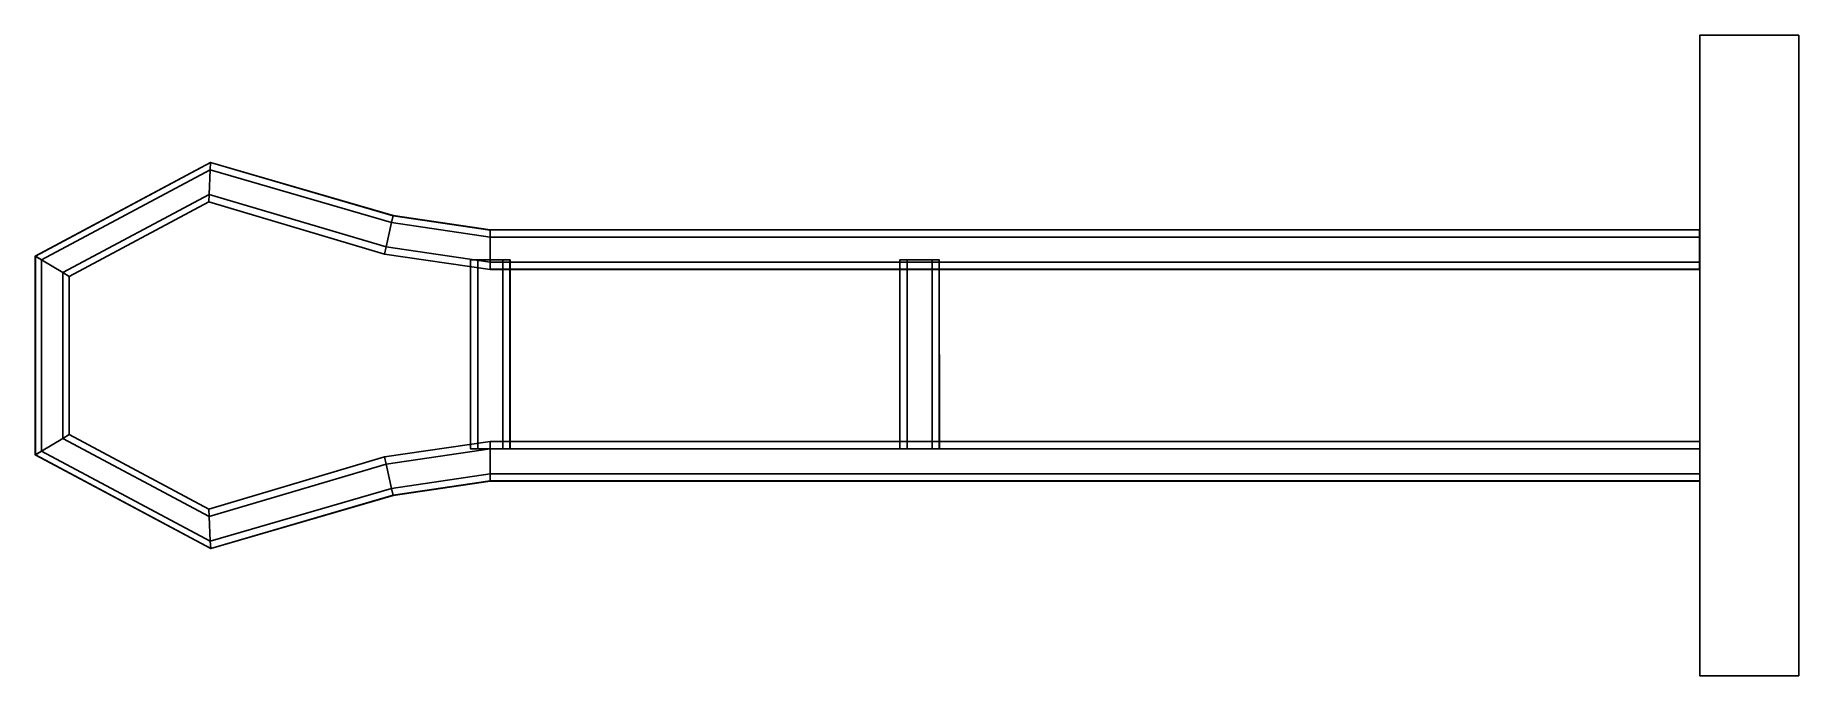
# Model space of a CAD drawing. Header units: millimetres. Extents: x -0.2 to 43.1, y -15.7 to 0.
import ezdxf

# ---------------------------------------------------------------- set-up
doc = ezdxf.new("R2010")
doc.units = ezdxf.units.MM

msp = doc.modelspace()

# ---------------------------------------------------------------- linework, layer by layer
for p, q in [((4.143, -3.3, 1.291), (4.113, -3.911, 1.291)), ((4.143, -3.3, 0.5), (4.113, -3.911, 0.5)), ((4.152, -3.121, 0.775), (4.143, -3.3, 0.5)), ((4.143, -3.3, 1.291), (4.152, -3.125, 1.026)), ((4.152, -3.125, 1.026), (4.152, -3.121, 0.775)), ((4.113, -3.911, 0.5), (4.104, -4.09, 0.775)), ((4.104, -4.09, 1.016), (4.113, -3.911, 1.291)), ((4.104, -4.09, 0.775), (4.104, -4.09, 1.016)), ((8.596, -4.598, 1.291), (8.462, -5.194, 1.291)), ((8.596, -4.598, 0.5), (8.462, -5.194, 0.5)), ((8.635, -4.423, 0.775), (8.596, -4.598, 0.5)), ((8.596, -4.598, 1.291), (8.634, -4.427, 1.026)), ((8.634, -4.427, 1.026), (8.635, -4.423, 0.775)), ((8.462, -5.194, 0.5), (8.423, -5.369, 0.775)), ((8.423, -5.369, 1.016), (8.462, -5.194, 1.291)), ((11.019, -4.78, 1.026), (11.019, -4.775, 0.775)), ((11.019, -4.775, 0.775), (11.019, -4.954, 0.5)), ((11.019, -4.954, 1.291), (11.019, -4.78, 1.026)), ((11.019, -4.954, 1.291), (11.019, -5.566, 1.291)), ((11.019, -4.954, 0.5), (11.019, -5.566, 0.5)), ((40.715, -4.778, 1.026), (40.715, -4.773, 0.775)), ((40.715, -4.773, 0.775), (40.715, -4.953, 0.5)), ((40.715, -4.953, 1.291), (40.715, -4.778, 1.026)), ((40.715, -4.953, 1.291), (40.715, -5.564, 1.291)), ((40.715, -4.953, 0.5), (40.715, -5.564, 0.5)), ((40.716, -4.953, 0.5), (40.716, -4.773, 0.775)), ((40.716, -4.773, 0.775), (40.716, -4.773, 1.016)), ((40.716, -4.773, 1.016), (40.716, -4.953, 1.291)), ((40.716, -5.564, 1.291), (40.716, -4.953, 1.291)), ((40.716, -5.564, 0.5), (40.716, -4.953, 0.5)), ((-0.15, -5.42, 1.026), (-0.154, -5.418, 0.775)), ((-0.154, -5.418, 0.775), (0, -5.51, 0.5)), ((-0.15, -5.42, 1.026), (-0.154, -5.418, 0.775)), ((-0.154, -5.418, 0.775), (0, -5.51, 0.5)), ((0, -5.51, 1.291), (-0.15, -5.42, 1.026)), ((0, -5.51, 1.291), (-0.15, -5.42, 1.026)), ((0, -5.51, 1.291), (0.524, -5.825, 1.291)), ((0, -5.51, 0.5), (0.524, -5.825, 0.5)), ((0, -5.51, 1.291), (0.524, -5.825, 1.291)), ((0, -5.51, 0.5), (0.524, -5.825, 0.5)), ((8.423, -5.369, 0.775), (8.423, -5.369, 1.016)), ((10.713, -5.513, 0.5), (10.533, -5.513, 0.775)), ((10.533, -5.513, 0.775), (10.533, -5.513, 1.017)), ((10.533, -5.513, 1.017), (10.713, -5.513, 1.292)), ((11.324, -5.513, 1.292), (10.713, -5.513, 1.292)), ((11.324, -5.513, 0.5), (10.713, -5.513, 0.5)), ((11.019, -5.566, 0.5), (11.019, -5.745, 0.775)), ((11.019, -5.745, 1.016), (11.019, -5.566, 1.291)), ((11.324, -5.513, 1.292), (11.499, -5.513, 1.027)), ((11.504, -5.513, 0.775), (11.324, -5.513, 0.5)), ((11.499, -5.513, 1.027), (11.504, -5.513, 0.775)), ((40.715, -5.564, 0.5), (40.715, -5.744, 0.775)), ((40.715, -5.744, 1.016), (40.715, -5.564, 1.291)), ((40.716, -5.564, 1.291), (40.716, -5.739, 1.026)), ((40.716, -5.744, 0.775), (40.716, -5.564, 0.5)), ((0.524, -5.825, 0.5), (0.678, -5.917, 0.775)), ((0.678, -5.917, 1.016), (0.524, -5.825, 1.291)), ((0.524, -5.825, 0.5), (0.678, -5.917, 0.775)), ((0.678, -5.917, 1.016), (0.524, -5.825, 1.291)), ((0.678, -5.917, 0.775), (0.678, -5.917, 1.016)), ((0.678, -5.917, 0.775), (0.678, -5.917, 1.016)), ((11.019, -5.745, 0.775), (11.019, -5.745, 1.016)), ((40.715, -5.744, 0.775), (40.715, -5.744, 1.016)), ((40.716, -5.739, 1.026), (40.716, -5.744, 0.775)), ((0, -10.206, 1.291), (0.525, -9.892, 1.291)), ((0, -10.206, 0.5), (0.525, -9.892, 0.5)), ((0.525, -9.892, 0.5), (0.678, -9.799, 0.775)), ((0.678, -9.799, 1.016), (0.525, -9.892, 1.291)), ((0.678, -9.799, 0.775), (0.678, -9.799, 1.016)), ((-0.154, -10.298, 0.775), (0, -10.206, 0.5)), ((-0.15, -10.296, 1.026), (-0.154, -10.298, 0.775)), ((0, -10.206, 1.291), (-0.15, -10.296, 1.026)), ((8.462, -10.522, 0.5), (8.423, -10.347, 0.775)), ((8.423, -10.347, 0.775), (8.423, -10.347, 1.016)), ((8.423, -10.347, 1.016), (8.462, -10.522, 1.291)), ((11.019, -10.15, 0.5), (11.019, -9.971, 0.775)), ((11.019, -9.971, 0.775), (11.019, -9.971, 1.016)), ((11.019, -9.971, 1.016), (11.019, -10.15, 1.291)), ((11.019, -10.762, 1.291), (11.019, -10.15, 1.291)), ((11.019, -10.762, 0.5), (11.019, -10.15, 0.5)), ((40.716, -10.149, 0.5), (40.716, -9.97, 0.775)), ((40.716, -9.97, 0.775), (40.716, -9.97, 1.016)), ((40.716, -9.97, 1.016), (40.716, -10.149, 1.291)), ((40.716, -10.761, 1.291), (40.716, -10.149, 1.291)), ((40.716, -10.761, 0.5), (40.716, -10.149, 0.5)), ((8.596, -11.118, 1.291), (8.462, -10.522, 1.291)), ((8.596, -11.118, 0.5), (8.462, -10.522, 0.5)), ((11.019, -10.762, 1.291), (11.019, -10.936, 1.026)), ((11.019, -10.941, 0.775), (11.019, -10.762, 0.5)), ((40.716, -10.761, 1.291), (40.716, -10.936, 1.026)), ((40.716, -10.94, 0.775), (40.716, -10.761, 0.5)), ((8.596, -11.118, 1.291), (8.635, -11.289, 1.026)), ((8.636, -11.294, 0.775), (8.596, -11.118, 0.5)), ((11.019, -10.936, 1.026), (11.019, -10.941, 0.775)), ((40.716, -10.936, 1.026), (40.716, -10.94, 0.775)), ((4.113, -11.805, 0.5), (4.104, -11.626, 0.775)), ((4.104, -11.626, 0.775), (4.104, -11.626, 1.016)), ((4.104, -11.626, 1.016), (4.113, -11.805, 1.291)), ((8.635, -11.289, 1.026), (8.636, -11.294, 0.775)), ((4.144, -12.416, 1.291), (4.113, -11.805, 1.291)), ((4.144, -12.416, 0.5), (4.113, -11.805, 0.5)), ((4.144, -12.416, 1.291), (4.153, -12.591, 1.026)), ((4.153, -12.595, 0.775), (4.144, -12.416, 0.5)), ((4.153, -12.591, 1.026), (4.153, -12.595, 0.775))]:
    msp.add_line(p, q)
for points in [[(40.716, -15.716, 2), (40.716, 0, 2), (43.148, 0, 2), (43.148, -15.716, 2)], [(40.716, 0), (43.148, 0), (43.148, -15.716), (40.716, -15.716)], [(40.716, -15.716, 2), (40.716, -15.716), (40.716, 0), (40.716, 0, 2)], [(43.148, 0, 2), (40.716, 0, 2), (40.716, 0), (43.148, 0)], [(43.148, -15.716, 2), (43.148, 0, 2), (43.148, 0), (43.148, -15.716)], [(0, -5.51, 0.5), (-0.154, -5.418, 0.775), (4.152, -3.121, 0.775), (4.143, -3.3, 0.5)], [(4.152, -3.125, 1.026), (4.152, -3.121, 0.775), (-0.154, -5.418, 0.775), (-0.15, -5.42, 1.026)], [(4.143, -3.3, 1.291), (4.152, -3.125, 1.026), (-0.15, -5.42, 1.026), (0, -5.51, 1.291)], [(0.524, -5.825, 0.5), (0, -5.51, 0.5), (4.143, -3.3, 0.5), (4.113, -3.911, 0.5)], [(0, -5.51, 1.291), (4.143, -3.3, 1.291), (4.113, -3.911, 1.291), (0.524, -5.825, 1.291)], [(8.596, -4.598, 1.291), (8.462, -5.194, 1.291), (4.113, -3.911, 1.291), (4.143, -3.3, 1.291)], [(8.462, -5.194, 0.5), (8.596, -4.598, 0.5), (4.143, -3.3, 0.5), (4.113, -3.911, 0.5)], [(8.635, -4.423, 0.775), (8.596, -4.598, 0.5), (4.143, -3.3, 0.5), (4.152, -3.121, 0.775)], [(8.596, -4.598, 1.291), (8.634, -4.427, 1.026), (4.152, -3.125, 1.026), (4.143, -3.3, 1.291)], [(8.634, -4.427, 1.026), (8.635, -4.423, 0.775), (4.152, -3.121, 0.775), (4.152, -3.125, 1.026)], [(0.524, -5.825, 0.5), (0.678, -5.917, 0.775), (4.104, -4.09, 0.775), (4.113, -3.911, 0.5)], [(4.104, -4.09, 1.016), (4.113, -3.911, 1.291), (0.524, -5.825, 1.291), (0.678, -5.917, 1.016)], [(4.104, -4.09, 0.775), (4.104, -4.09, 1.016), (0.678, -5.917, 1.016), (0.678, -5.917, 0.775)], [(8.462, -5.194, 1.291), (8.423, -5.369, 1.016), (4.104, -4.09, 1.016), (4.113, -3.911, 1.291)], [(8.423, -5.369, 0.775), (8.462, -5.194, 0.5), (4.113, -3.911, 0.5), (4.104, -4.09, 0.775)], [(8.423, -5.369, 1.016), (8.423, -5.369, 0.775), (4.104, -4.09, 0.775), (4.104, -4.09, 1.016)], [(11.019, -5.566, 1.291), (8.462, -5.194, 1.291), (8.596, -4.598, 1.291), (11.019, -4.954, 1.291)], [(8.462, -5.194, 0.5), (8.596, -4.598, 0.5), (11.019, -4.954, 0.5), (11.019, -5.566, 0.5)], [(11.019, -4.775, 0.775), (8.635, -4.423, 0.775), (8.596, -4.598, 0.5), (11.019, -4.954, 0.5)], [(11.019, -4.954, 1.291), (11.019, -4.779, 1.02), (8.634, -4.427, 1.026), (8.596, -4.598, 1.291)], [(11.019, -4.779, 1.02), (11.019, -4.775, 0.775), (8.635, -4.423, 0.775), (8.634, -4.427, 1.026)], [(8.462, -5.194, 1.291), (8.423, -5.369, 1.016), (11.019, -5.745, 1.016), (11.019, -5.566, 1.291)], [(8.462, -5.194, 0.5), (11.019, -5.566, 0.5), (11.019, -5.745, 0.775), (8.423, -5.369, 0.775)], [(40.716, -4.953, 1.291), (40.716, -4.773, 1.016), (11.019, -4.774, 1.016), (11.019, -4.954, 1.291)], [(11.019, -4.774, 1.016), (11.019, -4.774, 0.775), (40.716, -4.773, 0.775), (40.716, -4.773, 1.016)], [(40.716, -4.773, 0.775), (40.716, -4.953, 0.5), (11.019, -4.953, 0.5), (11.019, -4.774, 0.775)], [(11.019, -5.565, 0.5), (11.019, -4.953, 0.5), (40.716, -4.953, 0.5), (40.716, -5.564, 0.5)], [(11.019, -5.565, 1.291), (11.019, -4.954, 1.291), (40.717, -4.954, 1.291), (40.716, -5.564, 1.291)], [(0, -10.206, 0.5), (-0.154, -10.298, 0.775), (-0.154, -5.418, 0.775), (0, -5.51, 0.5)], [(-0.154, -10.298, 0.775), (-0.15, -10.296, 1.026), (-0.15, -5.42, 1.026), (-0.154, -5.42, 0.775)], [(0, -5.51, 1.291), (-0.15, -5.42, 1.026), (-0.15, -10.296, 1.026), (0, -10.206, 1.291)], [(0.525, -9.892, 0.5), (0, -10.206, 0.5), (0, -5.51, 0.5), (0.524, -5.825, 0.5)], [(0, -10.206, 1.291), (0.525, -9.892, 1.291), (0.524, -5.825, 1.291), (0, -5.51, 1.291)], [(11.019, -5.745, 1.016), (11.019, -5.745, 0.775), (8.423, -5.369, 0.775), (8.423, -5.369, 1.016)], [(10.713, -5.513, 1.292), (10.533, -5.513, 1.017), (10.534, -10.15, 1.017), (10.714, -10.15, 1.292)], [(10.534, -10.15, 1.017), (10.534, -10.15, 0.775), (10.533, -5.513, 0.775), (10.533, -5.513, 1.017)], [(10.533, -5.513, 0.775), (10.713, -5.513, 0.5), (10.714, -10.15, 0.501), (10.534, -10.15, 0.775)], [(11.325, -10.15, 1.292), (10.714, -10.15, 1.292), (10.714, -5.512, 1.292), (11.324, -5.513, 1.292)], [(11.325, -10.15, 0.5), (10.714, -10.15, 0.501), (10.714, -5.513, 0.5), (11.324, -5.513, 0.5)], [(40.716, -5.739, 1.026), (40.716, -5.564, 1.291), (11.019, -5.565, 1.291), (11.019, -5.74, 1.026)], [(40.716, -5.744, 0.775), (40.716, -5.564, 0.5), (11.019, -5.565, 0.5), (11.019, -5.745, 0.775)], [(11.499, -5.513, 1.027), (11.324, -5.513, 1.292), (11.325, -10.15, 1.292), (11.5, -10.15, 1.027)], [(11.504, -5.513, 0.775), (11.324, -5.513, 0.5), (11.325, -10.15, 0.5), (11.505, -10.15, 0.775)], [(11.5, -10.15, 1.027), (11.505, -10.15, 0.775), (11.504, -5.513, 0.775), (11.499, -5.513, 1.027)], [(21.254, -5.513, 1.292), (21.075, -5.513, 1.017), (21.076, -10.15, 1.017), (21.255, -10.15, 1.292)], [(21.076, -10.15, 1.017), (21.076, -10.15, 0.775), (21.075, -5.513, 0.775), (21.075, -5.513, 1.017)], [(21.075, -5.513, 0.775), (21.254, -5.513, 0.5), (21.255, -10.15, 0.501), (21.076, -10.15, 0.775)], [(21.867, -10.15, 1.292), (21.255, -10.15, 1.292), (21.255, -5.512, 1.292), (21.866, -5.513, 1.292)], [(21.866, -10.15, 0.5), (21.255, -10.15, 0.501), (21.255, -5.513, 0.5), (21.866, -5.513, 0.5)], [(22.04, -5.513, 1.027), (21.866, -5.513, 1.292), (21.867, -10.15, 1.292), (22.041, -10.15, 1.027)], [(22.045, -5.513, 0.775), (21.866, -5.513, 0.5), (21.866, -10.15, 0.5), (22.046, -10.15, 0.775)], [(22.041, -10.15, 1.027), (22.046, -10.15, 0.775), (22.045, -5.513, 0.775), (22.04, -5.513, 1.027)], [(0.524, -5.825, 0.5), (0.678, -5.917, 0.775), (0.678, -9.799, 0.775), (0.525, -9.892, 0.5)], [(0.678, -9.799, 1.016), (0.525, -9.892, 1.291), (0.524, -5.825, 1.291), (0.678, -5.917, 1.016)], [(0.678, -5.917, 0.775), (0.678, -5.917, 1.016), (0.678, -9.8, 1.016), (0.678, -9.799, 0.775)], [(11.019, -5.74, 1.026), (11.019, -5.745, 0.775), (40.716, -5.744, 0.775), (40.716, -5.739, 1.026)], [(4.113, -11.805, 0.5), (4.144, -12.416, 0.5), (0, -10.206, 0.5), (0.525, -9.892, 0.5)], [(0.525, -9.892, 1.291), (4.113, -11.805, 1.291), (4.144, -12.416, 1.291), (0, -10.206, 1.291)], [(4.113, -11.805, 0.5), (4.104, -11.626, 0.775), (0.678, -9.799, 0.775), (0.525, -9.892, 0.5)], [(0.678, -9.799, 1.016), (0.525, -9.892, 1.291), (4.113, -11.805, 1.291), (4.104, -11.626, 1.016)], [(0.678, -9.799, 0.775), (0.678, -9.799, 1.016), (4.104, -11.626, 1.016), (4.104, -11.626, 0.775)], [(4.144, -12.416, 0.5), (4.153, -12.595, 0.775), (-0.154, -10.298, 0.775), (0, -10.206, 0.5)], [(-0.15, -10.296, 1.026), (-0.154, -10.298, 0.775), (4.153, -12.595, 0.775), (4.153, -12.591, 1.026)], [(0, -10.206, 1.291), (-0.15, -10.296, 1.026), (4.153, -12.591, 1.026), (4.144, -12.416, 1.291)], [(4.113, -11.805, 1.291), (4.104, -11.626, 1.016), (8.423, -10.347, 1.016), (8.462, -10.522, 1.291)], [(4.104, -11.626, 1.016), (4.104, -11.626, 0.775), (8.423, -10.347, 0.775), (8.423, -10.347, 1.016)], [(4.104, -11.626, 0.775), (4.113, -11.805, 0.5), (8.462, -10.522, 0.5), (8.423, -10.347, 0.775)], [(11.019, -10.15, 1.291), (11.019, -9.971, 1.016), (8.423, -10.347, 1.016), (8.462, -10.522, 1.291)], [(8.423, -10.347, 1.016), (8.423, -10.347, 0.775), (11.019, -9.971, 0.775), (11.019, -9.971, 1.016)], [(8.423, -10.347, 0.775), (11.019, -9.971, 0.775), (11.019, -10.15, 0.5), (8.462, -10.522, 0.5)], [(11.019, -10.762, 1.291), (8.596, -11.118, 1.291), (8.462, -10.522, 1.291), (11.019, -10.15, 1.291)], [(11.019, -10.15, 0.5), (11.019, -10.762, 0.5), (8.596, -11.118, 0.5), (8.462, -10.522, 0.5)], [(40.716, -10.149, 1.291), (40.716, -9.97, 1.016), (11.019, -9.971, 1.016), (11.019, -10.15, 1.291)], [(11.019, -9.971, 1.016), (11.019, -9.971, 0.775), (40.716, -9.97, 0.775), (40.716, -9.97, 1.016)], [(40.716, -9.97, 0.775), (40.716, -10.149, 0.5), (11.019, -10.15, 0.5), (11.019, -9.971, 0.775)], [(11.019, -10.762, 1.291), (11.019, -10.15, 1.291), (40.717, -10.15, 1.291), (40.716, -10.761, 1.291)], [(11.019, -10.761, 0.5), (11.019, -10.15, 0.5), (40.716, -10.15, 0.5), (40.716, -10.761, 0.5)], [(4.144, -12.416, 1.291), (4.113, -11.805, 1.291), (8.462, -10.522, 1.291), (8.596, -11.118, 1.291)], [(4.113, -11.805, 0.5), (4.144, -12.416, 0.5), (8.596, -11.118, 0.5), (8.462, -10.522, 0.5)], [(8.596, -11.118, 1.291), (8.635, -11.289, 1.026), (11.019, -10.936, 1.026), (11.019, -10.762, 1.291)], [(11.019, -10.762, 0.5), (8.596, -11.118, 0.5), (8.636, -11.294, 0.775), (11.019, -10.941, 0.775)], [(40.716, -10.936, 1.026), (40.716, -10.761, 1.291), (11.019, -10.762, 1.291), (11.019, -10.936, 1.026)], [(40.716, -10.94, 0.775), (40.716, -10.761, 0.5), (11.019, -10.761, 0.5), (11.019, -10.941, 0.775)], [(4.144, -12.416, 1.291), (4.153, -12.591, 1.026), (8.635, -11.289, 1.026), (8.596, -11.118, 1.291)], [(4.153, -12.595, 0.775), (4.144, -12.416, 0.5), (8.596, -11.118, 0.5), (8.636, -11.294, 0.775)], [(8.635, -11.289, 1.026), (8.636, -11.294, 0.775), (11.019, -10.941, 0.775), (11.019, -10.936, 1.026)], [(11.019, -10.936, 1.026), (11.019, -10.941, 0.775), (40.716, -10.94, 0.775), (40.716, -10.936, 1.026)], [(4.153, -12.591, 1.026), (4.153, -12.595, 0.775), (8.636, -11.294, 0.775), (8.635, -11.289, 1.026)], [(43.148, -15.716, 2), (40.716, -15.716, 2), (40.716, -15.716), (43.148, -15.716)]]:
    msp.add_3dface(points)

doc.saveas('drawing.dxf')
